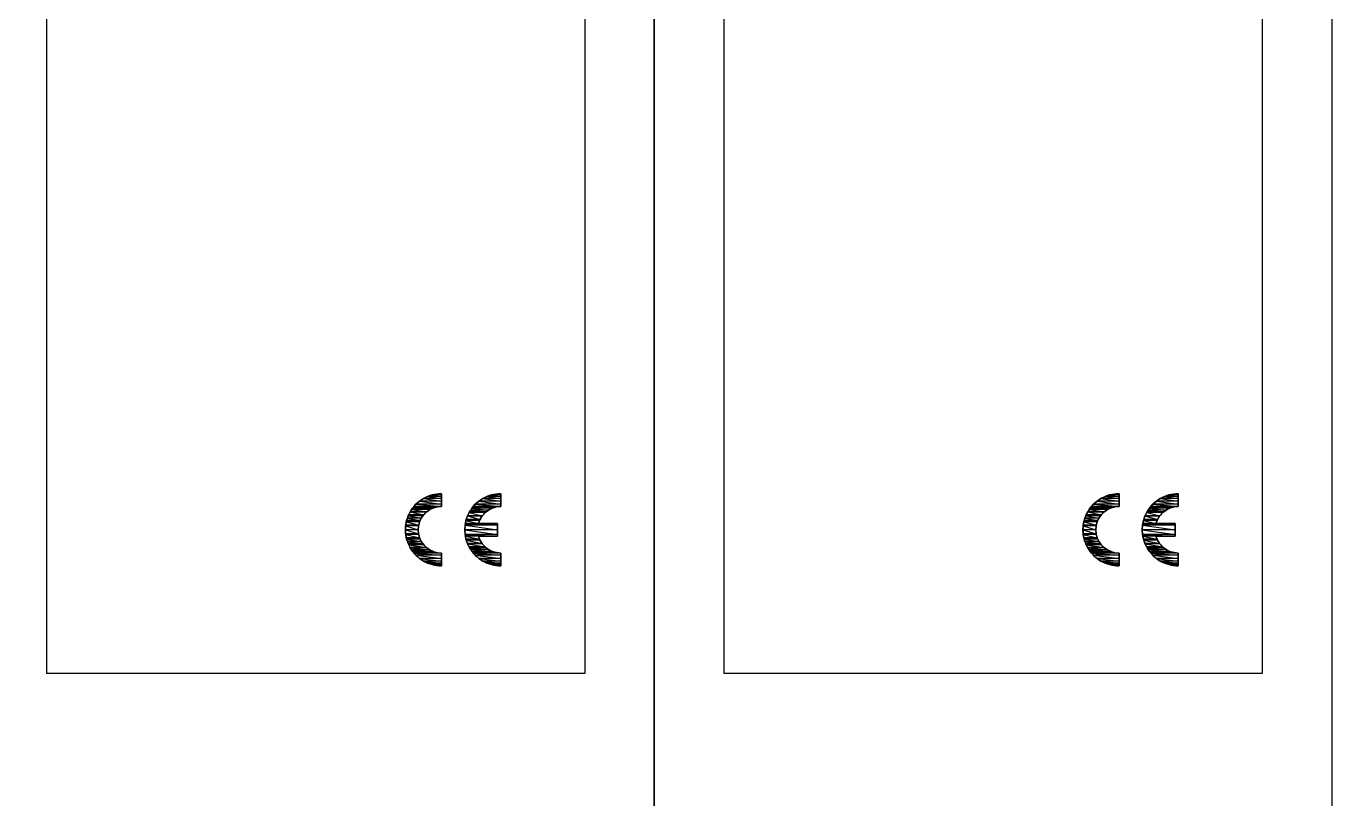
# Model space of a CAD drawing. Header units: inches. Extents: x 21 to 136330, y 8 to 58290.
# Drawn here: x 15494.94 to 15529.57, y 27321.11 to 27341.6 of the extents above; entities that cross this region are included whole.
import ezdxf

# ---------------------------------------------------------------- set-up
doc = ezdxf.new("R2010")
doc.units = ezdxf.units.IN
doc.header["$MEASUREMENT"] = 0
doc.styles.add('hwBorder', font='Cambria.ttf')

# ---------------------------------------------------------------- blocks, each defined once
blk = doc.blocks.new('*U35')
for points in [[(358.123, 40.711), (358.123, 120.193), (376.095, 120.193), (376.095, 40.711), (358.123, 40.711)], [(376.095, 40.711), (376.095, 120.193), (394.067, 120.193), (394.067, 40.711), (376.095, 40.711)], [(359.971, 92.551), (359.971, 61.164)], [(374.248, 92.551), (374.248, 61.164)], [(377.943, 92.551), (377.943, 61.164)], [(392.22, 92.551), (392.22, 61.164)], [(370.449, 65.928), (370.449, 65.928), (370.385, 65.926), (370.322, 65.919), (370.26, 65.909), (370.199, 65.895), (370.139, 65.876), (370.081, 65.854), (370.025, 65.829), (369.97, 65.799), (369.918, 65.767), (369.867, 65.731), (369.819, 65.692), (369.774, 65.649), (369.731, 65.603), (369.691, 65.555), (369.654, 65.504), (369.62, 65.449), (369.62, 65.449), (369.59, 65.393), (369.564, 65.335), (369.542, 65.277), (369.524, 65.217), (369.51, 65.156), (369.5, 65.095), (369.494, 65.033), (369.492, 64.971), (369.494, 64.909), (369.5, 64.847), (369.51, 64.786), (369.524, 64.725), (369.542, 64.665), (369.564, 64.606), (369.59, 64.549), (369.62, 64.492), (369.62, 64.492), (369.654, 64.438), (369.691, 64.387), (369.731, 64.338), (369.774, 64.293), (369.819, 64.25), (369.867, 64.211), (369.918, 64.175), (369.97, 64.142), (370.025, 64.113), (370.081, 64.087), (370.139, 64.065), (370.199, 64.047), (370.26, 64.033), (370.322, 64.022), (370.385, 64.016), (370.449, 64.014)], [(372.022, 65.928), (372.022, 65.928), (371.958, 65.926), (371.895, 65.919), (371.833, 65.909), (371.773, 65.895), (371.713, 65.876), (371.655, 65.854), (371.598, 65.829), (371.544, 65.799), (371.491, 65.767), (371.441, 65.731), (371.393, 65.692), (371.347, 65.649), (371.304, 65.603), (371.264, 65.555), (371.227, 65.504), (371.194, 65.449), (371.194, 65.449), (371.163, 65.393), (371.137, 65.335), (371.115, 65.277), (371.097, 65.217), (371.083, 65.156), (371.073, 65.095), (371.067, 65.033), (371.065, 64.971), (371.067, 64.909), (371.073, 64.847), (371.083, 64.786), (371.097, 64.725), (371.115, 64.665), (371.137, 64.606), (371.163, 64.549), (371.194, 64.492), (371.194, 64.492), (371.227, 64.438), (371.264, 64.387), (371.304, 64.338), (371.347, 64.293), (371.393, 64.25), (371.441, 64.211), (371.491, 64.175), (371.544, 64.142), (371.598, 64.113), (371.655, 64.087), (371.713, 64.065), (371.773, 64.047), (371.833, 64.033), (371.895, 64.022), (371.958, 64.016), (372.022, 64.014)], [(388.421, 65.928), (388.421, 65.928), (388.357, 65.926), (388.294, 65.919), (388.232, 65.909), (388.171, 65.895), (388.111, 65.876), (388.053, 65.854), (387.997, 65.829), (387.942, 65.799), (387.89, 65.767), (387.839, 65.731), (387.791, 65.692), (387.746, 65.649), (387.703, 65.603), (387.663, 65.555), (387.626, 65.504), (387.592, 65.449), (387.592, 65.449), (387.562, 65.393), (387.536, 65.335), (387.514, 65.277), (387.496, 65.217), (387.482, 65.156), (387.472, 65.095), (387.466, 65.033), (387.464, 64.971), (387.466, 64.909), (387.472, 64.847), (387.482, 64.786), (387.496, 64.725), (387.514, 64.665), (387.536, 64.606), (387.562, 64.549), (387.592, 64.492), (387.592, 64.492), (387.626, 64.438), (387.663, 64.387), (387.703, 64.338), (387.746, 64.293), (387.791, 64.25), (387.839, 64.211), (387.89, 64.175), (387.942, 64.142), (387.997, 64.113), (388.053, 64.087), (388.111, 64.065), (388.171, 64.047), (388.232, 64.033), (388.294, 64.022), (388.357, 64.016), (388.421, 64.014)], [(389.994, 65.928), (389.994, 65.928), (389.93, 65.926), (389.867, 65.919), (389.805, 65.909), (389.745, 65.895), (389.685, 65.876), (389.627, 65.854), (389.57, 65.829), (389.516, 65.799), (389.463, 65.767), (389.413, 65.731), (389.365, 65.692), (389.319, 65.649), (389.276, 65.603), (389.236, 65.555), (389.199, 65.504), (389.166, 65.449), (389.166, 65.449), (389.135, 65.393), (389.109, 65.335), (389.087, 65.277), (389.069, 65.217), (389.055, 65.156), (389.045, 65.095), (389.039, 65.033), (389.037, 64.971), (389.039, 64.909), (389.045, 64.847), (389.055, 64.786), (389.069, 64.725), (389.087, 64.665), (389.109, 64.606), (389.135, 64.549), (389.166, 64.492), (389.166, 64.492), (389.199, 64.438), (389.236, 64.387), (389.276, 64.338), (389.319, 64.293), (389.365, 64.25), (389.413, 64.211), (389.463, 64.175), (389.516, 64.142), (389.57, 64.113), (389.627, 64.087), (389.685, 64.065), (389.745, 64.047), (389.805, 64.033), (389.867, 64.022), (389.93, 64.016), (389.994, 64.014)], [(370.449, 65.587), (370.449, 65.587), (370.408, 65.586), (370.367, 65.582), (370.327, 65.575), (370.288, 65.566), (370.249, 65.554), (370.212, 65.54), (370.176, 65.524), (370.141, 65.505), (370.107, 65.484), (370.074, 65.461), (370.043, 65.435), (370.014, 65.408), (369.986, 65.379), (369.96, 65.347), (369.936, 65.314), (369.915, 65.279), (369.915, 65.279), (369.895, 65.243), (369.879, 65.206), (369.864, 65.168), (369.853, 65.129), (369.844, 65.09), (369.837, 65.051), (369.833, 65.011), (369.832, 64.971), (369.833, 64.931), (369.837, 64.891), (369.844, 64.852), (369.853, 64.813), (369.864, 64.774), (369.879, 64.736), (369.895, 64.699), (369.915, 64.663), (369.915, 64.663), (369.936, 64.628), (369.96, 64.595), (369.986, 64.563), (370.014, 64.534), (370.043, 64.507), (370.074, 64.481), (370.107, 64.458), (370.141, 64.437), (370.176, 64.418), (370.212, 64.402), (370.249, 64.387), (370.288, 64.376), (370.327, 64.366), (370.367, 64.36), (370.408, 64.356), (370.449, 64.354)], [(372.022, 65.587), (372.022, 65.587), (371.971, 65.585), (371.921, 65.579), (371.872, 65.569), (371.824, 65.555), (371.778, 65.537), (371.734, 65.516), (371.691, 65.491), (371.651, 65.463), (371.613, 65.432), (371.578, 65.399), (371.545, 65.362), (371.515, 65.322), (371.489, 65.28), (371.465, 65.236), (371.446, 65.19), (371.43, 65.141)], [(388.421, 65.587), (388.421, 65.587), (388.38, 65.586), (388.339, 65.582), (388.299, 65.575), (388.26, 65.566), (388.221, 65.554), (388.184, 65.54), (388.148, 65.524), (388.113, 65.505), (388.079, 65.484), (388.046, 65.461), (388.015, 65.435), (387.986, 65.408), (387.958, 65.379), (387.932, 65.347), (387.908, 65.314), (387.887, 65.279), (387.887, 65.279), (387.867, 65.243), (387.851, 65.206), (387.836, 65.168), (387.825, 65.129), (387.816, 65.09), (387.809, 65.051), (387.805, 65.011), (387.804, 64.971), (387.805, 64.931), (387.809, 64.891), (387.816, 64.852), (387.825, 64.813), (387.836, 64.774), (387.851, 64.736), (387.867, 64.699), (387.887, 64.663), (387.887, 64.663), (387.908, 64.628), (387.932, 64.595), (387.958, 64.563), (387.986, 64.534), (388.015, 64.507), (388.046, 64.481), (388.079, 64.458), (388.113, 64.437), (388.148, 64.418), (388.184, 64.402), (388.221, 64.387), (388.26, 64.376), (388.299, 64.366), (388.339, 64.36), (388.38, 64.356), (388.421, 64.354)], [(389.994, 65.587), (389.994, 65.587), (389.943, 65.585), (389.893, 65.579), (389.844, 65.569), (389.796, 65.555), (389.75, 65.537), (389.706, 65.516), (389.663, 65.491), (389.623, 65.463), (389.585, 65.432), (389.55, 65.399), (389.517, 65.362), (389.487, 65.322), (389.461, 65.28), (389.437, 65.236), (389.418, 65.19), (389.402, 65.141)], [(371.43, 65.141), (371.937, 65.141)], [(371.937, 65.141), (371.937, 64.801)], [(389.402, 65.141), (389.909, 65.141)], [(389.909, 65.141), (389.909, 64.801)], [(371.43, 64.801), (371.43, 64.801), (371.446, 64.752), (371.465, 64.706), (371.489, 64.662), (371.515, 64.62), (371.545, 64.58), (371.578, 64.543), (371.613, 64.509), (371.651, 64.478), (371.691, 64.451), (371.734, 64.426), (371.778, 64.405), (371.824, 64.387), (371.872, 64.373), (371.921, 64.363), (371.971, 64.356), (372.022, 64.354)], [(371.43, 64.801), (371.937, 64.801)], [(389.402, 64.801), (389.402, 64.801), (389.418, 64.752), (389.437, 64.706), (389.461, 64.662), (389.487, 64.62), (389.517, 64.58), (389.55, 64.543), (389.585, 64.509), (389.623, 64.478), (389.663, 64.451), (389.706, 64.426), (389.75, 64.405), (389.796, 64.387), (389.844, 64.373), (389.893, 64.363), (389.943, 64.356), (389.994, 64.354)], [(389.402, 64.801), (389.909, 64.801)], [(374.248, 61.164), (359.971, 61.164)], [(392.22, 61.164), (377.943, 61.164)]]:
    blk.add_lwpolyline(points)
at = {"color": 251}
for points in [[(370.083, 65.855), (369.97, 65.799)], [(370.449, 65.799), (369.97, 65.799), (370.083, 65.855)], [(370.201, 65.895), (370.083, 65.855)], [(370.449, 65.855), (370.083, 65.855), (370.201, 65.895)], [(370.449, 65.799), (370.449, 65.855), (370.083, 65.855)], [(370.083, 65.855), (370.449, 65.799)], [(370.083, 65.855), (370.449, 65.799)], [(370.324, 65.919), (370.201, 65.895)], [(370.449, 65.895), (370.201, 65.895), (370.324, 65.919)], [(370.449, 65.855), (370.449, 65.895), (370.201, 65.895)], [(370.201, 65.895), (370.449, 65.855)], [(370.201, 65.895), (370.449, 65.855)], [(370.449, 65.928), (370.324, 65.919)], [(370.449, 65.919), (370.324, 65.919), (370.449, 65.928)], [(370.449, 65.895), (370.449, 65.919), (370.324, 65.919)], [(370.324, 65.919), (370.449, 65.895)], [(370.324, 65.919), (370.449, 65.895)], [(370.449, 65.919), (370.449, 65.928)], [(370.449, 65.928), (370.449, 65.919)], [(370.449, 65.919), (370.449, 65.895)], [(370.449, 65.895), (370.449, 65.855)], [(370.449, 65.855), (370.449, 65.799)], [(371.656, 65.855), (371.544, 65.799)], [(372.022, 65.799), (371.544, 65.799), (371.656, 65.855)], [(371.775, 65.895), (371.656, 65.855)], [(372.022, 65.855), (371.656, 65.855), (371.775, 65.895)], [(372.022, 65.799), (372.022, 65.855), (371.656, 65.855)], [(371.656, 65.855), (372.022, 65.799)], [(371.656, 65.855), (372.022, 65.799)], [(371.897, 65.919), (371.775, 65.895)], [(372.022, 65.895), (371.775, 65.895), (371.897, 65.919)], [(372.022, 65.855), (372.022, 65.895), (371.775, 65.895)], [(371.775, 65.895), (372.022, 65.855)], [(371.775, 65.895), (372.022, 65.855)], [(372.022, 65.928), (371.897, 65.919)], [(372.022, 65.919), (371.897, 65.919), (372.022, 65.928)], [(372.022, 65.895), (372.022, 65.919), (371.897, 65.919)], [(371.897, 65.919), (372.022, 65.895)], [(371.897, 65.919), (372.022, 65.895)], [(372.022, 65.919), (372.022, 65.928)], [(372.022, 65.928), (372.022, 65.919)], [(372.022, 65.919), (372.022, 65.895)], [(372.022, 65.895), (372.022, 65.855)], [(372.022, 65.855), (372.022, 65.799)], [(388.055, 65.855), (387.942, 65.799)], [(388.421, 65.799), (387.942, 65.799), (388.055, 65.855)], [(388.173, 65.895), (388.055, 65.855)], [(388.421, 65.855), (388.055, 65.855), (388.173, 65.895)], [(388.421, 65.799), (388.421, 65.855), (388.055, 65.855)], [(388.055, 65.855), (388.421, 65.799)], [(388.055, 65.855), (388.421, 65.799)], [(388.296, 65.919), (388.173, 65.895)], [(388.421, 65.895), (388.173, 65.895), (388.296, 65.919)], [(388.421, 65.855), (388.421, 65.895), (388.173, 65.895)], [(388.173, 65.895), (388.421, 65.855)], [(388.173, 65.895), (388.421, 65.855)], [(388.421, 65.928), (388.296, 65.919)], [(388.421, 65.919), (388.296, 65.919), (388.421, 65.928)], [(388.421, 65.895), (388.421, 65.919), (388.296, 65.919)], [(388.296, 65.919), (388.421, 65.895)], [(388.296, 65.919), (388.421, 65.895)], [(388.421, 65.919), (388.421, 65.928)], [(388.421, 65.928), (388.421, 65.919)], [(388.421, 65.919), (388.421, 65.895)], [(388.421, 65.895), (388.421, 65.855)], [(388.421, 65.855), (388.421, 65.799)], [(389.628, 65.855), (389.516, 65.799)], [(389.994, 65.799), (389.516, 65.799), (389.628, 65.855)], [(389.747, 65.895), (389.628, 65.855)], [(389.994, 65.855), (389.628, 65.855), (389.747, 65.895)], [(389.994, 65.799), (389.994, 65.855), (389.628, 65.855)], [(389.628, 65.855), (389.994, 65.799)], [(389.628, 65.855), (389.994, 65.799)], [(389.869, 65.919), (389.747, 65.895)], [(389.994, 65.895), (389.747, 65.895), (389.869, 65.919)], [(389.994, 65.855), (389.994, 65.895), (389.747, 65.895)], [(389.747, 65.895), (389.994, 65.855)], [(389.747, 65.895), (389.994, 65.855)], [(389.994, 65.928), (389.869, 65.919)], [(389.994, 65.919), (389.869, 65.919), (389.994, 65.928)], [(389.994, 65.895), (389.994, 65.919), (389.869, 65.919)], [(389.869, 65.919), (389.994, 65.895)], [(389.869, 65.919), (389.994, 65.895)], [(389.994, 65.919), (389.994, 65.928)], [(389.994, 65.928), (389.994, 65.919)], [(389.994, 65.919), (389.994, 65.895)], [(389.994, 65.895), (389.994, 65.855)], [(389.994, 65.855), (389.994, 65.799)], [(369.657, 65.505), (369.62, 65.449)], [(370.061, 65.449), (369.62, 65.449), (369.657, 65.505)], [(369.688, 65.55), (369.657, 65.505)], [(370.141, 65.505), (369.657, 65.505), (369.688, 65.55)], [(370.061, 65.449), (370.141, 65.505), (369.657, 65.505)], [(369.657, 65.505), (370.061, 65.449)], [(369.657, 65.505), (370.061, 65.449)], [(369.69, 65.553), (369.688, 65.55)], [(370.238, 65.55), (369.688, 65.55), (369.69, 65.553)], [(370.141, 65.505), (370.238, 65.55), (369.688, 65.55)], [(369.688, 65.55), (370.141, 65.505)], [(369.688, 65.55), (370.141, 65.505)], [(369.712, 65.578), (369.69, 65.553)], [(370.249, 65.553), (369.69, 65.553), (369.712, 65.578)], [(370.238, 65.55), (370.249, 65.553), (369.69, 65.553)], [(369.69, 65.553), (370.238, 65.55)], [(369.69, 65.553), (370.238, 65.55)], [(369.72, 65.587), (369.712, 65.578)], [(370.342, 65.578), (369.712, 65.578), (369.72, 65.587)], [(370.249, 65.553), (370.342, 65.578), (369.712, 65.578)], [(369.712, 65.578), (370.249, 65.553)], [(369.712, 65.578), (370.249, 65.553)], [(369.772, 65.647), (369.72, 65.587)], [(370.449, 65.587), (369.72, 65.587), (369.772, 65.647)], [(370.342, 65.578), (370.449, 65.587), (369.72, 65.587)], [(369.72, 65.587), (370.342, 65.578)], [(369.72, 65.587), (370.342, 65.578)], [(369.866, 65.73), (369.772, 65.647)], [(370.449, 65.647), (369.772, 65.647), (369.866, 65.73)], [(370.449, 65.587), (370.449, 65.647), (369.772, 65.647)], [(369.772, 65.647), (370.449, 65.587)], [(369.772, 65.647), (370.449, 65.587)], [(369.97, 65.799), (369.866, 65.73)], [(370.449, 65.73), (369.866, 65.73), (369.97, 65.799)], [(370.449, 65.647), (370.449, 65.73), (369.866, 65.73)], [(369.866, 65.73), (370.449, 65.647)], [(369.866, 65.73), (370.449, 65.647)], [(370.449, 65.73), (370.449, 65.799), (369.97, 65.799)], [(369.97, 65.799), (370.449, 65.73)], [(369.97, 65.799), (370.449, 65.73)], [(370.141, 65.505), (370.061, 65.449)], [(370.238, 65.55), (370.141, 65.505)], [(370.249, 65.553), (370.238, 65.55)], [(370.342, 65.578), (370.249, 65.553)], [(370.449, 65.587), (370.342, 65.578)], [(370.449, 65.799), (370.449, 65.73)], [(370.449, 65.73), (370.449, 65.647)], [(370.449, 65.647), (370.449, 65.587)], [(371.225, 65.495), (371.194, 65.449)], [(371.637, 65.449), (371.194, 65.449), (371.225, 65.495)], [(371.258, 65.546), (371.225, 65.495)], [(371.698, 65.495), (371.225, 65.495), (371.258, 65.546)], [(371.637, 65.449), (371.698, 65.495), (371.225, 65.495)], [(371.225, 65.495), (371.637, 65.449)], [(371.225, 65.495), (371.637, 65.449)], [(371.263, 65.553), (371.258, 65.546)], [(371.8, 65.546), (371.258, 65.546), (371.263, 65.553)], [(371.698, 65.495), (371.8, 65.546), (371.258, 65.546)], [(371.258, 65.546), (371.698, 65.495)], [(371.258, 65.546), (371.698, 65.495)], [(371.284, 65.577), (371.263, 65.553)], [(371.826, 65.553), (371.263, 65.553), (371.284, 65.577)], [(371.8, 65.546), (371.826, 65.553), (371.263, 65.553)], [(371.263, 65.553), (371.8, 65.546)], [(371.263, 65.553), (371.8, 65.546)], [(371.293, 65.587), (371.284, 65.577)], [(371.909, 65.577), (371.284, 65.577), (371.293, 65.587)], [(371.826, 65.553), (371.909, 65.577), (371.284, 65.577)], [(371.284, 65.577), (371.826, 65.553)], [(371.284, 65.577), (371.826, 65.553)], [(371.346, 65.647), (371.293, 65.587)], [(372.022, 65.587), (371.293, 65.587), (371.346, 65.647)], [(371.909, 65.577), (372.022, 65.587), (371.293, 65.587)], [(371.293, 65.587), (371.909, 65.577)], [(371.293, 65.587), (371.909, 65.577)], [(371.44, 65.73), (371.346, 65.647)], [(372.022, 65.647), (371.346, 65.647), (371.44, 65.73)], [(372.022, 65.587), (372.022, 65.647), (371.346, 65.647)], [(371.346, 65.647), (372.022, 65.587)], [(371.346, 65.647), (372.022, 65.587)], [(371.544, 65.799), (371.44, 65.73)], [(372.022, 65.73), (371.44, 65.73), (371.544, 65.799)], [(372.022, 65.647), (372.022, 65.73), (371.44, 65.73)], [(371.44, 65.73), (372.022, 65.647)], [(371.44, 65.73), (372.022, 65.647)], [(372.022, 65.73), (372.022, 65.799), (371.544, 65.799)], [(371.544, 65.799), (372.022, 65.73)], [(371.544, 65.799), (372.022, 65.73)], [(371.698, 65.495), (371.637, 65.449)], [(371.8, 65.546), (371.698, 65.495)], [(371.826, 65.553), (371.8, 65.546)], [(371.909, 65.577), (371.826, 65.553)], [(372.022, 65.587), (371.909, 65.577)], [(372.022, 65.799), (372.022, 65.73)], [(372.022, 65.73), (372.022, 65.647)], [(372.022, 65.647), (372.022, 65.587)], [(387.629, 65.505), (387.592, 65.449)], [(388.033, 65.449), (387.592, 65.449), (387.629, 65.505)], [(387.66, 65.55), (387.629, 65.505)], [(388.113, 65.505), (387.629, 65.505), (387.66, 65.55)], [(388.033, 65.449), (388.113, 65.505), (387.629, 65.505)], [(387.629, 65.505), (388.033, 65.449)], [(387.629, 65.505), (388.033, 65.449)], [(387.662, 65.553), (387.66, 65.55)], [(388.21, 65.55), (387.66, 65.55), (387.662, 65.553)], [(388.113, 65.505), (388.21, 65.55), (387.66, 65.55)], [(387.66, 65.55), (388.113, 65.505)], [(387.66, 65.55), (388.113, 65.505)], [(387.684, 65.578), (387.662, 65.553)], [(388.221, 65.553), (387.662, 65.553), (387.684, 65.578)], [(388.21, 65.55), (388.221, 65.553), (387.662, 65.553)], [(387.662, 65.553), (388.21, 65.55)], [(387.662, 65.553), (388.21, 65.55)], [(387.692, 65.587), (387.684, 65.578)], [(388.314, 65.578), (387.684, 65.578), (387.692, 65.587)], [(388.221, 65.553), (388.314, 65.578), (387.684, 65.578)], [(387.684, 65.578), (388.221, 65.553)], [(387.684, 65.578), (388.221, 65.553)], [(387.744, 65.647), (387.692, 65.587)], [(388.421, 65.587), (387.692, 65.587), (387.744, 65.647)], [(388.314, 65.578), (388.421, 65.587), (387.692, 65.587)], [(387.692, 65.587), (388.314, 65.578)], [(387.692, 65.587), (388.314, 65.578)], [(387.838, 65.73), (387.744, 65.647)], [(388.421, 65.647), (387.744, 65.647), (387.838, 65.73)], [(388.421, 65.587), (388.421, 65.647), (387.744, 65.647)], [(387.744, 65.647), (388.421, 65.587)], [(387.744, 65.647), (388.421, 65.587)], [(387.942, 65.799), (387.838, 65.73)], [(388.421, 65.73), (387.838, 65.73), (387.942, 65.799)], [(388.421, 65.647), (388.421, 65.73), (387.838, 65.73)], [(387.838, 65.73), (388.421, 65.647)], [(387.838, 65.73), (388.421, 65.647)], [(388.421, 65.73), (388.421, 65.799), (387.942, 65.799)], [(387.942, 65.799), (388.421, 65.73)], [(387.942, 65.799), (388.421, 65.73)], [(388.113, 65.505), (388.033, 65.449)], [(388.21, 65.55), (388.113, 65.505)], [(388.221, 65.553), (388.21, 65.55)], [(388.314, 65.578), (388.221, 65.553)], [(388.421, 65.587), (388.314, 65.578)], [(388.421, 65.799), (388.421, 65.73)], [(388.421, 65.73), (388.421, 65.647)], [(388.421, 65.647), (388.421, 65.587)], [(389.197, 65.495), (389.166, 65.449)], [(389.609, 65.449), (389.166, 65.449), (389.197, 65.495)], [(389.23, 65.546), (389.197, 65.495)], [(389.67, 65.495), (389.197, 65.495), (389.23, 65.546)], [(389.609, 65.449), (389.67, 65.495), (389.197, 65.495)], [(389.197, 65.495), (389.609, 65.449)], [(389.197, 65.495), (389.609, 65.449)], [(389.235, 65.553), (389.23, 65.546)], [(389.772, 65.546), (389.23, 65.546), (389.235, 65.553)], [(389.67, 65.495), (389.772, 65.546), (389.23, 65.546)], [(389.23, 65.546), (389.67, 65.495)], [(389.23, 65.546), (389.67, 65.495)], [(389.256, 65.577), (389.235, 65.553)], [(389.798, 65.553), (389.235, 65.553), (389.256, 65.577)], [(389.772, 65.546), (389.798, 65.553), (389.235, 65.553)], [(389.235, 65.553), (389.772, 65.546)], [(389.235, 65.553), (389.772, 65.546)], [(389.265, 65.587), (389.256, 65.577)], [(389.881, 65.577), (389.256, 65.577), (389.265, 65.587)], [(389.798, 65.553), (389.881, 65.577), (389.256, 65.577)], [(389.256, 65.577), (389.798, 65.553)], [(389.256, 65.577), (389.798, 65.553)], [(389.318, 65.647), (389.265, 65.587)], [(389.994, 65.587), (389.265, 65.587), (389.318, 65.647)], [(389.881, 65.577), (389.994, 65.587), (389.265, 65.587)], [(389.265, 65.587), (389.881, 65.577)], [(389.265, 65.587), (389.881, 65.577)], [(389.412, 65.73), (389.318, 65.647)], [(389.994, 65.647), (389.318, 65.647), (389.412, 65.73)], [(389.994, 65.587), (389.994, 65.647), (389.318, 65.647)], [(389.318, 65.647), (389.994, 65.587)], [(389.318, 65.647), (389.994, 65.587)], [(389.516, 65.799), (389.412, 65.73)], [(389.994, 65.73), (389.412, 65.73), (389.516, 65.799)], [(389.994, 65.647), (389.994, 65.73), (389.412, 65.73)], [(389.412, 65.73), (389.994, 65.647)], [(389.412, 65.73), (389.994, 65.647)], [(389.994, 65.73), (389.994, 65.799), (389.516, 65.799)], [(389.516, 65.799), (389.994, 65.73)], [(389.516, 65.799), (389.994, 65.73)], [(389.67, 65.495), (389.609, 65.449)], [(389.772, 65.546), (389.67, 65.495)], [(389.798, 65.553), (389.772, 65.546)], [(389.881, 65.577), (389.798, 65.553)], [(389.994, 65.587), (389.881, 65.577)], [(389.994, 65.799), (389.994, 65.73)], [(389.994, 65.73), (389.994, 65.647)], [(389.994, 65.647), (389.994, 65.587)], [(369.517, 65.182), (369.5, 65.096)], [(369.846, 65.096), (369.5, 65.096), (369.517, 65.182)], [(369.525, 65.218), (369.517, 65.182)], [(369.869, 65.182), (369.517, 65.182), (369.525, 65.218)], [(369.846, 65.096), (369.869, 65.182), (369.517, 65.182)], [(369.517, 65.182), (369.846, 65.096)], [(369.517, 65.182), (369.846, 65.096)], [(369.545, 65.279), (369.525, 65.218)], [(369.887, 65.218), (369.525, 65.218), (369.545, 65.279)], [(369.869, 65.182), (369.887, 65.218), (369.525, 65.218)], [(369.525, 65.218), (369.869, 65.182)], [(369.525, 65.218), (369.869, 65.182)], [(369.565, 65.337), (369.545, 65.279)], [(369.915, 65.279), (369.545, 65.279), (369.565, 65.337)], [(369.887, 65.218), (369.915, 65.279), (369.545, 65.279)], [(369.545, 65.279), (369.887, 65.218)], [(369.545, 65.279), (369.887, 65.218)], [(369.58, 65.367), (369.565, 65.337)], [(369.955, 65.337), (369.565, 65.337), (369.58, 65.367)], [(369.915, 65.279), (369.955, 65.337), (369.565, 65.337)], [(369.565, 65.337), (369.915, 65.279)], [(369.565, 65.337), (369.915, 65.279)], [(369.617, 65.443), (369.58, 65.367)], [(369.977, 65.367), (369.58, 65.367), (369.617, 65.443)], [(369.955, 65.337), (369.977, 65.367), (369.58, 65.367)], [(369.58, 65.367), (369.955, 65.337)], [(369.58, 65.367), (369.955, 65.337)], [(369.62, 65.449), (369.617, 65.443)], [(370.053, 65.443), (369.617, 65.443), (369.62, 65.449)], [(369.977, 65.367), (370.053, 65.443), (369.617, 65.443)], [(369.617, 65.443), (369.977, 65.367)], [(369.617, 65.443), (369.977, 65.367)], [(370.053, 65.443), (370.061, 65.449), (369.62, 65.449)], [(369.62, 65.449), (370.053, 65.443)], [(369.62, 65.449), (370.053, 65.443)], [(369.869, 65.182), (369.846, 65.096)], [(369.887, 65.218), (369.869, 65.182)], [(369.915, 65.279), (369.887, 65.218)], [(369.955, 65.337), (369.915, 65.279)], [(369.977, 65.367), (369.955, 65.337)], [(370.053, 65.443), (369.977, 65.367)], [(370.061, 65.449), (370.053, 65.443)], [(371.083, 65.141), (371.074, 65.096)], [(371.937, 65.096), (371.074, 65.096), (371.083, 65.141)], [(371.098, 65.218), (371.083, 65.141)], [(371.43, 65.141), (371.083, 65.141), (371.098, 65.218)], [(371.937, 65.096), (371.937, 65.141), (371.083, 65.141)], [(371.083, 65.141), (371.937, 65.096)], [(371.083, 65.141), (371.937, 65.096)], [(371.108, 65.247), (371.098, 65.218)], [(371.46, 65.218), (371.098, 65.218), (371.108, 65.247)], [(371.43, 65.141), (371.46, 65.218), (371.098, 65.218)], [(371.098, 65.218), (371.43, 65.141)], [(371.098, 65.218), (371.43, 65.141)], [(371.138, 65.337), (371.108, 65.247)], [(371.471, 65.247), (371.108, 65.247), (371.138, 65.337)], [(371.46, 65.218), (371.471, 65.247), (371.108, 65.247)], [(371.108, 65.247), (371.46, 65.218)], [(371.108, 65.247), (371.46, 65.218)], [(371.141, 65.343), (371.138, 65.337)], [(371.527, 65.337), (371.138, 65.337), (371.141, 65.343)], [(371.471, 65.247), (371.527, 65.337), (371.138, 65.337)], [(371.138, 65.337), (371.471, 65.247)], [(371.138, 65.337), (371.471, 65.247)], [(371.183, 65.427), (371.141, 65.343)], [(371.531, 65.343), (371.141, 65.343), (371.183, 65.427)], [(371.527, 65.337), (371.531, 65.343), (371.141, 65.343)], [(371.141, 65.343), (371.527, 65.337)], [(371.141, 65.343), (371.527, 65.337)], [(371.194, 65.449), (371.183, 65.427)], [(371.608, 65.427), (371.183, 65.427), (371.194, 65.449)], [(371.531, 65.343), (371.608, 65.427), (371.183, 65.427)], [(371.183, 65.427), (371.531, 65.343)], [(371.183, 65.427), (371.531, 65.343)], [(371.608, 65.427), (371.637, 65.449), (371.194, 65.449)], [(371.194, 65.449), (371.608, 65.427)], [(371.194, 65.449), (371.608, 65.427)], [(371.46, 65.218), (371.43, 65.141)], [(371.43, 65.141), (371.937, 65.141)], [(371.43, 65.141), (371.43, 65.141)], [(371.43, 65.141), (371.937, 65.141)], [(371.471, 65.247), (371.46, 65.218)], [(371.527, 65.337), (371.471, 65.247)], [(371.531, 65.343), (371.527, 65.337)], [(371.608, 65.427), (371.531, 65.343)], [(371.637, 65.449), (371.608, 65.427)], [(371.937, 65.141), (371.937, 65.096)], [(387.489, 65.182), (387.472, 65.096)], [(387.818, 65.096), (387.472, 65.096), (387.489, 65.182)], [(387.497, 65.218), (387.489, 65.182)], [(387.841, 65.182), (387.489, 65.182), (387.497, 65.218)], [(387.818, 65.096), (387.841, 65.182), (387.489, 65.182)], [(387.489, 65.182), (387.818, 65.096)], [(387.489, 65.182), (387.818, 65.096)], [(387.517, 65.279), (387.497, 65.218)], [(387.859, 65.218), (387.497, 65.218), (387.517, 65.279)], [(387.841, 65.182), (387.859, 65.218), (387.497, 65.218)], [(387.497, 65.218), (387.841, 65.182)], [(387.497, 65.218), (387.841, 65.182)], [(387.537, 65.337), (387.517, 65.279)], [(387.887, 65.279), (387.517, 65.279), (387.537, 65.337)], [(387.859, 65.218), (387.887, 65.279), (387.517, 65.279)], [(387.517, 65.279), (387.859, 65.218)], [(387.517, 65.279), (387.859, 65.218)], [(387.552, 65.367), (387.537, 65.337)], [(387.927, 65.337), (387.537, 65.337), (387.552, 65.367)], [(387.887, 65.279), (387.927, 65.337), (387.537, 65.337)], [(387.537, 65.337), (387.887, 65.279)], [(387.537, 65.337), (387.887, 65.279)], [(387.589, 65.443), (387.552, 65.367)], [(387.949, 65.367), (387.552, 65.367), (387.589, 65.443)], [(387.927, 65.337), (387.949, 65.367), (387.552, 65.367)], [(387.552, 65.367), (387.927, 65.337)], [(387.552, 65.367), (387.927, 65.337)], [(387.592, 65.449), (387.589, 65.443)], [(388.025, 65.443), (387.589, 65.443), (387.592, 65.449)], [(387.949, 65.367), (388.025, 65.443), (387.589, 65.443)], [(387.589, 65.443), (387.949, 65.367)], [(387.589, 65.443), (387.949, 65.367)], [(388.025, 65.443), (388.033, 65.449), (387.592, 65.449)], [(387.592, 65.449), (388.025, 65.443)], [(387.592, 65.449), (388.025, 65.443)], [(387.841, 65.182), (387.818, 65.096)], [(387.859, 65.218), (387.841, 65.182)], [(387.887, 65.279), (387.859, 65.218)], [(387.927, 65.337), (387.887, 65.279)], [(387.949, 65.367), (387.927, 65.337)], [(388.025, 65.443), (387.949, 65.367)], [(388.033, 65.449), (388.025, 65.443)], [(389.055, 65.141), (389.046, 65.096)], [(389.909, 65.096), (389.046, 65.096), (389.055, 65.141)], [(389.07, 65.218), (389.055, 65.141)], [(389.402, 65.141), (389.055, 65.141), (389.07, 65.218)], [(389.909, 65.096), (389.909, 65.141), (389.055, 65.141)], [(389.055, 65.141), (389.909, 65.096)], [(389.055, 65.141), (389.909, 65.096)], [(389.08, 65.247), (389.07, 65.218)], [(389.432, 65.218), (389.07, 65.218), (389.08, 65.247)], [(389.402, 65.141), (389.432, 65.218), (389.07, 65.218)], [(389.07, 65.218), (389.402, 65.141)], [(389.07, 65.218), (389.402, 65.141)], [(389.11, 65.337), (389.08, 65.247)], [(389.443, 65.247), (389.08, 65.247), (389.11, 65.337)], [(389.432, 65.218), (389.443, 65.247), (389.08, 65.247)], [(389.08, 65.247), (389.432, 65.218)], [(389.08, 65.247), (389.432, 65.218)], [(389.113, 65.343), (389.11, 65.337)], [(389.499, 65.337), (389.11, 65.337), (389.113, 65.343)], [(389.443, 65.247), (389.499, 65.337), (389.11, 65.337)], [(389.11, 65.337), (389.443, 65.247)], [(389.11, 65.337), (389.443, 65.247)], [(389.155, 65.427), (389.113, 65.343)], [(389.503, 65.343), (389.113, 65.343), (389.155, 65.427)], [(389.499, 65.337), (389.503, 65.343), (389.113, 65.343)], [(389.113, 65.343), (389.499, 65.337)], [(389.113, 65.343), (389.499, 65.337)], [(389.166, 65.449), (389.155, 65.427)], [(389.58, 65.427), (389.155, 65.427), (389.166, 65.449)], [(389.503, 65.343), (389.58, 65.427), (389.155, 65.427)], [(389.155, 65.427), (389.503, 65.343)], [(389.155, 65.427), (389.503, 65.343)], [(389.58, 65.427), (389.609, 65.449), (389.166, 65.449)], [(389.166, 65.449), (389.58, 65.427)], [(389.166, 65.449), (389.58, 65.427)], [(389.432, 65.218), (389.402, 65.141)], [(389.402, 65.141), (389.909, 65.141)], [(389.402, 65.141), (389.402, 65.141)], [(389.402, 65.141), (389.909, 65.141)], [(389.443, 65.247), (389.432, 65.218)], [(389.499, 65.337), (389.443, 65.247)], [(389.503, 65.343), (389.499, 65.337)], [(389.58, 65.427), (389.503, 65.343)], [(389.609, 65.449), (389.58, 65.427)], [(389.909, 65.141), (389.909, 65.096)], [(369.499, 65.078), (369.492, 64.971)], [(369.832, 64.971), (369.492, 64.971), (369.499, 65.078)], [(369.492, 64.971), (369.499, 64.864)], [(369.842, 64.864), (369.832, 64.971), (369.492, 64.971)], [(369.492, 64.971), (369.842, 64.864)], [(369.842, 64.864), (369.499, 64.864), (369.492, 64.971)], [(369.492, 64.971), (369.842, 64.864)], [(369.5, 65.096), (369.499, 65.078)], [(369.842, 65.078), (369.499, 65.078), (369.5, 65.096)], [(369.832, 64.971), (369.842, 65.078), (369.499, 65.078)], [(369.499, 65.078), (369.832, 64.971)], [(369.499, 65.078), (369.832, 64.971)], [(369.499, 64.864), (369.5, 64.846)], [(369.846, 64.846), (369.842, 64.864), (369.499, 64.864)], [(369.499, 64.864), (369.846, 64.846)], [(369.846, 64.846), (369.5, 64.846), (369.499, 64.864)], [(369.499, 64.864), (369.846, 64.846)], [(369.842, 65.078), (369.846, 65.096), (369.5, 65.096)], [(369.5, 65.096), (369.842, 65.078)], [(369.5, 65.096), (369.842, 65.078)], [(369.5, 64.846), (369.517, 64.76)], [(369.869, 64.76), (369.846, 64.846), (369.5, 64.846)], [(369.5, 64.846), (369.869, 64.76)], [(369.869, 64.76), (369.517, 64.76), (369.5, 64.846)], [(369.5, 64.846), (369.869, 64.76)], [(369.842, 65.078), (369.832, 64.971)], [(369.832, 64.971), (369.842, 64.864)], [(369.846, 65.096), (369.842, 65.078)], [(369.842, 64.864), (369.846, 64.846)], [(369.846, 64.846), (369.869, 64.76)], [(371.074, 65.096), (371.066, 64.971)], [(371.937, 64.971), (371.066, 64.971), (371.074, 65.096)], [(371.066, 64.971), (371.074, 64.846)], [(371.937, 64.846), (371.937, 64.971), (371.066, 64.971)], [(371.066, 64.971), (371.937, 64.846)], [(371.937, 64.846), (371.074, 64.846), (371.066, 64.971)], [(371.066, 64.971), (371.937, 64.846)], [(371.937, 64.971), (371.937, 65.096), (371.074, 65.096)], [(371.074, 65.096), (371.937, 64.971)], [(371.074, 65.096), (371.937, 64.971)], [(371.074, 64.846), (371.083, 64.801)], [(371.937, 64.801), (371.937, 64.846), (371.074, 64.846)], [(371.074, 64.846), (371.937, 64.801)], [(371.937, 64.801), (371.083, 64.801), (371.074, 64.846)], [(371.074, 64.846), (371.937, 64.801)], [(371.083, 64.801), (371.098, 64.723)], [(371.46, 64.723), (371.43, 64.801), (371.083, 64.801)], [(371.083, 64.801), (371.46, 64.723)], [(371.46, 64.723), (371.098, 64.723), (371.083, 64.801)], [(371.083, 64.801), (371.46, 64.723)], [(371.43, 64.801), (371.46, 64.723)], [(371.43, 64.801), (371.937, 64.801)], [(371.43, 64.801), (371.43, 64.801)], [(371.43, 64.801), (371.937, 64.801)], [(371.937, 65.096), (371.937, 64.971)], [(371.937, 64.971), (371.937, 64.846)], [(371.937, 64.846), (371.937, 64.801)], [(387.471, 65.078), (387.464, 64.971)], [(387.804, 64.971), (387.464, 64.971), (387.471, 65.078)], [(387.464, 64.971), (387.471, 64.864)], [(387.814, 64.864), (387.804, 64.971), (387.464, 64.971)], [(387.464, 64.971), (387.814, 64.864)], [(387.814, 64.864), (387.471, 64.864), (387.464, 64.971)], [(387.464, 64.971), (387.814, 64.864)], [(387.472, 65.096), (387.471, 65.078)], [(387.814, 65.078), (387.471, 65.078), (387.472, 65.096)], [(387.804, 64.971), (387.814, 65.078), (387.471, 65.078)], [(387.471, 65.078), (387.804, 64.971)], [(387.471, 65.078), (387.804, 64.971)], [(387.471, 64.864), (387.472, 64.846)], [(387.818, 64.846), (387.814, 64.864), (387.471, 64.864)], [(387.471, 64.864), (387.818, 64.846)], [(387.818, 64.846), (387.472, 64.846), (387.471, 64.864)], [(387.471, 64.864), (387.818, 64.846)], [(387.814, 65.078), (387.818, 65.096), (387.472, 65.096)], [(387.472, 65.096), (387.814, 65.078)], [(387.472, 65.096), (387.814, 65.078)], [(387.472, 64.846), (387.489, 64.76)], [(387.841, 64.76), (387.818, 64.846), (387.472, 64.846)], [(387.472, 64.846), (387.841, 64.76)], [(387.841, 64.76), (387.489, 64.76), (387.472, 64.846)], [(387.472, 64.846), (387.841, 64.76)], [(387.814, 65.078), (387.804, 64.971)], [(387.804, 64.971), (387.814, 64.864)], [(387.818, 65.096), (387.814, 65.078)], [(387.814, 64.864), (387.818, 64.846)], [(387.818, 64.846), (387.841, 64.76)], [(389.046, 65.096), (389.038, 64.971)], [(389.909, 64.971), (389.038, 64.971), (389.046, 65.096)], [(389.038, 64.971), (389.046, 64.846)], [(389.909, 64.846), (389.909, 64.971), (389.038, 64.971)], [(389.038, 64.971), (389.909, 64.846)], [(389.909, 64.846), (389.046, 64.846), (389.038, 64.971)], [(389.038, 64.971), (389.909, 64.846)], [(389.909, 64.971), (389.909, 65.096), (389.046, 65.096)], [(389.046, 65.096), (389.909, 64.971)], [(389.046, 65.096), (389.909, 64.971)], [(389.046, 64.846), (389.055, 64.801)], [(389.909, 64.801), (389.909, 64.846), (389.046, 64.846)], [(389.046, 64.846), (389.909, 64.801)], [(389.909, 64.801), (389.055, 64.801), (389.046, 64.846)], [(389.046, 64.846), (389.909, 64.801)], [(389.055, 64.801), (389.07, 64.723)], [(389.432, 64.723), (389.402, 64.801), (389.055, 64.801)], [(389.055, 64.801), (389.432, 64.723)], [(389.432, 64.723), (389.07, 64.723), (389.055, 64.801)], [(389.055, 64.801), (389.432, 64.723)], [(389.402, 64.801), (389.432, 64.723)], [(389.402, 64.801), (389.909, 64.801)], [(389.402, 64.801), (389.402, 64.801)], [(389.402, 64.801), (389.909, 64.801)], [(389.909, 65.096), (389.909, 64.971)], [(389.909, 64.971), (389.909, 64.846)], [(389.909, 64.846), (389.909, 64.801)], [(369.517, 64.76), (369.525, 64.723)], [(369.887, 64.723), (369.869, 64.76), (369.517, 64.76)], [(369.517, 64.76), (369.887, 64.723)], [(369.887, 64.723), (369.525, 64.723), (369.517, 64.76)], [(369.517, 64.76), (369.887, 64.723)], [(369.525, 64.723), (369.545, 64.663)], [(369.915, 64.663), (369.887, 64.723), (369.525, 64.723)], [(369.525, 64.723), (369.915, 64.663)], [(369.915, 64.663), (369.545, 64.663), (369.525, 64.723)], [(369.525, 64.723), (369.915, 64.663)], [(369.545, 64.663), (369.565, 64.605)], [(369.955, 64.605), (369.915, 64.663), (369.545, 64.663)], [(369.545, 64.663), (369.955, 64.605)], [(369.955, 64.605), (369.565, 64.605), (369.545, 64.663)], [(369.545, 64.663), (369.955, 64.605)], [(369.565, 64.605), (369.58, 64.574)], [(369.977, 64.574), (369.955, 64.605), (369.565, 64.605)], [(369.565, 64.605), (369.977, 64.574)], [(369.977, 64.574), (369.58, 64.574), (369.565, 64.605)], [(369.565, 64.605), (369.977, 64.574)], [(369.58, 64.574), (369.617, 64.498)], [(370.053, 64.498), (369.977, 64.574), (369.58, 64.574)], [(369.58, 64.574), (370.053, 64.498)], [(370.053, 64.498), (369.617, 64.498), (369.58, 64.574)], [(369.58, 64.574), (370.053, 64.498)], [(369.617, 64.498), (369.62, 64.492)], [(370.061, 64.492), (370.053, 64.498), (369.617, 64.498)], [(369.617, 64.498), (370.061, 64.492)], [(370.061, 64.492), (369.62, 64.492), (369.617, 64.498)], [(369.617, 64.498), (370.061, 64.492)], [(369.62, 64.492), (369.657, 64.437)], [(370.141, 64.437), (370.061, 64.492), (369.62, 64.492)], [(369.62, 64.492), (370.141, 64.437)], [(370.141, 64.437), (369.657, 64.437), (369.62, 64.492)], [(369.62, 64.492), (370.141, 64.437)], [(369.657, 64.437), (369.688, 64.391)], [(370.238, 64.391), (370.141, 64.437), (369.657, 64.437)], [(369.657, 64.437), (370.238, 64.391)], [(370.238, 64.391), (369.688, 64.391), (369.657, 64.437)], [(369.657, 64.437), (370.238, 64.391)], [(369.869, 64.76), (369.887, 64.723)], [(369.887, 64.723), (369.915, 64.663)], [(369.915, 64.663), (369.955, 64.605)], [(369.955, 64.605), (369.977, 64.574)], [(369.977, 64.574), (370.053, 64.498)], [(370.053, 64.498), (370.061, 64.492)], [(370.061, 64.492), (370.141, 64.437)], [(370.141, 64.437), (370.238, 64.391)], [(371.098, 64.723), (371.108, 64.695)], [(371.471, 64.695), (371.46, 64.723), (371.098, 64.723)], [(371.098, 64.723), (371.471, 64.695)], [(371.471, 64.695), (371.108, 64.695), (371.098, 64.723)], [(371.098, 64.723), (371.471, 64.695)], [(371.108, 64.695), (371.138, 64.605)], [(371.527, 64.605), (371.471, 64.695), (371.108, 64.695)], [(371.108, 64.695), (371.527, 64.605)], [(371.527, 64.605), (371.138, 64.605), (371.108, 64.695)], [(371.108, 64.695), (371.527, 64.605)], [(371.138, 64.605), (371.141, 64.598)], [(371.531, 64.598), (371.527, 64.605), (371.138, 64.605)], [(371.138, 64.605), (371.531, 64.598)], [(371.531, 64.598), (371.141, 64.598), (371.138, 64.605)], [(371.138, 64.605), (371.531, 64.598)], [(371.141, 64.598), (371.183, 64.515)], [(371.608, 64.515), (371.531, 64.598), (371.141, 64.598)], [(371.141, 64.598), (371.608, 64.515)], [(371.608, 64.515), (371.183, 64.515), (371.141, 64.598)], [(371.141, 64.598), (371.608, 64.515)], [(371.183, 64.515), (371.194, 64.492)], [(371.637, 64.492), (371.608, 64.515), (371.183, 64.515)], [(371.183, 64.515), (371.637, 64.492)], [(371.637, 64.492), (371.194, 64.492), (371.183, 64.515)], [(371.183, 64.515), (371.637, 64.492)], [(371.194, 64.492), (371.225, 64.446)], [(371.698, 64.446), (371.637, 64.492), (371.194, 64.492)], [(371.194, 64.492), (371.698, 64.446)], [(371.698, 64.446), (371.225, 64.446), (371.194, 64.492)], [(371.194, 64.492), (371.698, 64.446)], [(371.225, 64.446), (371.258, 64.396)], [(371.8, 64.396), (371.698, 64.446), (371.225, 64.446)], [(371.225, 64.446), (371.8, 64.396)], [(371.8, 64.396), (371.258, 64.396), (371.225, 64.446)], [(371.225, 64.446), (371.8, 64.396)], [(371.46, 64.723), (371.471, 64.695)], [(371.471, 64.695), (371.527, 64.605)], [(371.527, 64.605), (371.531, 64.598)], [(371.531, 64.598), (371.608, 64.515)], [(371.608, 64.515), (371.637, 64.492)], [(371.637, 64.492), (371.698, 64.446)], [(371.698, 64.446), (371.8, 64.396)], [(387.489, 64.76), (387.497, 64.723)], [(387.859, 64.723), (387.841, 64.76), (387.489, 64.76)], [(387.489, 64.76), (387.859, 64.723)], [(387.859, 64.723), (387.497, 64.723), (387.489, 64.76)], [(387.489, 64.76), (387.859, 64.723)], [(387.497, 64.723), (387.517, 64.663)], [(387.887, 64.663), (387.859, 64.723), (387.497, 64.723)], [(387.497, 64.723), (387.887, 64.663)], [(387.887, 64.663), (387.517, 64.663), (387.497, 64.723)], [(387.497, 64.723), (387.887, 64.663)], [(387.517, 64.663), (387.537, 64.605)], [(387.927, 64.605), (387.887, 64.663), (387.517, 64.663)], [(387.517, 64.663), (387.927, 64.605)], [(387.927, 64.605), (387.537, 64.605), (387.517, 64.663)], [(387.517, 64.663), (387.927, 64.605)], [(387.537, 64.605), (387.552, 64.574)], [(387.949, 64.574), (387.927, 64.605), (387.537, 64.605)], [(387.537, 64.605), (387.949, 64.574)], [(387.949, 64.574), (387.552, 64.574), (387.537, 64.605)], [(387.537, 64.605), (387.949, 64.574)], [(387.552, 64.574), (387.589, 64.498)], [(388.025, 64.498), (387.949, 64.574), (387.552, 64.574)], [(387.552, 64.574), (388.025, 64.498)], [(388.025, 64.498), (387.589, 64.498), (387.552, 64.574)], [(387.552, 64.574), (388.025, 64.498)], [(387.589, 64.498), (387.592, 64.492)], [(388.033, 64.492), (388.025, 64.498), (387.589, 64.498)], [(387.589, 64.498), (388.033, 64.492)], [(388.033, 64.492), (387.592, 64.492), (387.589, 64.498)], [(387.589, 64.498), (388.033, 64.492)], [(387.592, 64.492), (387.629, 64.437)], [(388.113, 64.437), (388.033, 64.492), (387.592, 64.492)], [(387.592, 64.492), (388.113, 64.437)], [(388.113, 64.437), (387.629, 64.437), (387.592, 64.492)], [(387.592, 64.492), (388.113, 64.437)], [(387.629, 64.437), (387.66, 64.391)], [(388.21, 64.391), (388.113, 64.437), (387.629, 64.437)], [(387.629, 64.437), (388.21, 64.391)], [(388.21, 64.391), (387.66, 64.391), (387.629, 64.437)], [(387.629, 64.437), (388.21, 64.391)], [(387.841, 64.76), (387.859, 64.723)], [(387.859, 64.723), (387.887, 64.663)], [(387.887, 64.663), (387.927, 64.605)], [(387.927, 64.605), (387.949, 64.574)], [(387.949, 64.574), (388.025, 64.498)], [(388.025, 64.498), (388.033, 64.492)], [(388.033, 64.492), (388.113, 64.437)], [(388.113, 64.437), (388.21, 64.391)], [(389.07, 64.723), (389.08, 64.695)], [(389.443, 64.695), (389.432, 64.723), (389.07, 64.723)], [(389.07, 64.723), (389.443, 64.695)], [(389.443, 64.695), (389.08, 64.695), (389.07, 64.723)], [(389.07, 64.723), (389.443, 64.695)], [(389.08, 64.695), (389.11, 64.605)], [(389.499, 64.605), (389.443, 64.695), (389.08, 64.695)], [(389.08, 64.695), (389.499, 64.605)], [(389.499, 64.605), (389.11, 64.605), (389.08, 64.695)], [(389.08, 64.695), (389.499, 64.605)], [(389.11, 64.605), (389.113, 64.598)], [(389.503, 64.598), (389.499, 64.605), (389.11, 64.605)], [(389.11, 64.605), (389.503, 64.598)], [(389.503, 64.598), (389.113, 64.598), (389.11, 64.605)], [(389.11, 64.605), (389.503, 64.598)], [(389.113, 64.598), (389.155, 64.515)], [(389.58, 64.515), (389.503, 64.598), (389.113, 64.598)], [(389.113, 64.598), (389.58, 64.515)], [(389.58, 64.515), (389.155, 64.515), (389.113, 64.598)], [(389.113, 64.598), (389.58, 64.515)], [(389.155, 64.515), (389.166, 64.492)], [(389.609, 64.492), (389.58, 64.515), (389.155, 64.515)], [(389.155, 64.515), (389.609, 64.492)], [(389.609, 64.492), (389.166, 64.492), (389.155, 64.515)], [(389.155, 64.515), (389.609, 64.492)], [(389.166, 64.492), (389.197, 64.446)], [(389.67, 64.446), (389.609, 64.492), (389.166, 64.492)], [(389.166, 64.492), (389.67, 64.446)], [(389.67, 64.446), (389.197, 64.446), (389.166, 64.492)], [(389.166, 64.492), (389.67, 64.446)], [(389.197, 64.446), (389.23, 64.396)], [(389.772, 64.396), (389.67, 64.446), (389.197, 64.446)], [(389.197, 64.446), (389.772, 64.396)], [(389.772, 64.396), (389.23, 64.396), (389.197, 64.446)], [(389.197, 64.446), (389.772, 64.396)], [(389.432, 64.723), (389.443, 64.695)], [(389.443, 64.695), (389.499, 64.605)], [(389.499, 64.605), (389.503, 64.598)], [(389.503, 64.598), (389.58, 64.515)], [(389.58, 64.515), (389.609, 64.492)], [(389.609, 64.492), (389.67, 64.446)], [(389.67, 64.446), (389.772, 64.396)], [(369.688, 64.391), (369.69, 64.388)], [(370.249, 64.388), (370.238, 64.391), (369.688, 64.391)], [(369.688, 64.391), (370.249, 64.388)], [(370.249, 64.388), (369.69, 64.388), (369.688, 64.391)], [(369.688, 64.391), (370.249, 64.388)], [(369.69, 64.388), (369.712, 64.364)], [(370.342, 64.364), (370.249, 64.388), (369.69, 64.388)], [(369.69, 64.388), (370.342, 64.364)], [(370.342, 64.364), (369.712, 64.364), (369.69, 64.388)], [(369.69, 64.388), (370.342, 64.364)], [(369.712, 64.364), (369.72, 64.354)], [(370.449, 64.354), (370.342, 64.364), (369.712, 64.364)], [(369.712, 64.364), (370.449, 64.354)], [(370.449, 64.354), (369.72, 64.354), (369.712, 64.364)], [(369.712, 64.364), (370.449, 64.354)], [(369.72, 64.354), (369.772, 64.294)], [(370.449, 64.294), (370.449, 64.354), (369.72, 64.354)], [(369.72, 64.354), (370.449, 64.294)], [(370.449, 64.294), (369.772, 64.294), (369.72, 64.354)], [(369.72, 64.354), (370.449, 64.294)], [(369.772, 64.294), (369.866, 64.212)], [(370.449, 64.212), (370.449, 64.294), (369.772, 64.294)], [(369.772, 64.294), (370.449, 64.212)], [(370.449, 64.212), (369.866, 64.212), (369.772, 64.294)], [(369.772, 64.294), (370.449, 64.212)], [(369.866, 64.212), (369.97, 64.142)], [(370.449, 64.142), (370.449, 64.212), (369.866, 64.212)], [(369.866, 64.212), (370.449, 64.142)], [(370.449, 64.142), (369.97, 64.142), (369.866, 64.212)], [(369.866, 64.212), (370.449, 64.142)], [(369.97, 64.142), (370.083, 64.087)], [(370.449, 64.087), (370.449, 64.142), (369.97, 64.142)], [(369.97, 64.142), (370.449, 64.087)], [(370.449, 64.087), (370.083, 64.087), (369.97, 64.142)], [(369.97, 64.142), (370.449, 64.087)], [(370.083, 64.087), (370.201, 64.047)], [(370.449, 64.047), (370.449, 64.087), (370.083, 64.087)], [(370.083, 64.087), (370.449, 64.047)], [(370.449, 64.047), (370.201, 64.047), (370.083, 64.087)], [(370.083, 64.087), (370.449, 64.047)], [(370.238, 64.391), (370.249, 64.388)], [(370.249, 64.388), (370.342, 64.364)], [(370.342, 64.364), (370.449, 64.354)], [(370.449, 64.354), (370.449, 64.294)], [(370.449, 64.294), (370.449, 64.212)], [(370.449, 64.212), (370.449, 64.142)], [(370.449, 64.142), (370.449, 64.087)], [(370.449, 64.087), (370.449, 64.047)], [(371.258, 64.396), (371.263, 64.388)], [(371.826, 64.388), (371.8, 64.396), (371.258, 64.396)], [(371.258, 64.396), (371.826, 64.388)], [(371.826, 64.388), (371.263, 64.388), (371.258, 64.396)], [(371.258, 64.396), (371.826, 64.388)], [(371.263, 64.388), (371.284, 64.365)], [(371.909, 64.365), (371.826, 64.388), (371.263, 64.388)], [(371.263, 64.388), (371.909, 64.365)], [(371.909, 64.365), (371.284, 64.365), (371.263, 64.388)], [(371.263, 64.388), (371.909, 64.365)], [(371.284, 64.365), (371.293, 64.354)], [(372.022, 64.354), (371.909, 64.365), (371.284, 64.365)], [(371.284, 64.365), (372.022, 64.354)], [(372.022, 64.354), (371.293, 64.354), (371.284, 64.365)], [(371.284, 64.365), (372.022, 64.354)], [(371.293, 64.354), (371.346, 64.294)], [(372.022, 64.294), (372.022, 64.354), (371.293, 64.354)], [(371.293, 64.354), (372.022, 64.294)], [(372.022, 64.294), (371.346, 64.294), (371.293, 64.354)], [(371.293, 64.354), (372.022, 64.294)], [(371.346, 64.294), (371.44, 64.212)], [(372.022, 64.212), (372.022, 64.294), (371.346, 64.294)], [(371.346, 64.294), (372.022, 64.212)], [(372.022, 64.212), (371.44, 64.212), (371.346, 64.294)], [(371.346, 64.294), (372.022, 64.212)], [(371.44, 64.212), (371.544, 64.142)], [(372.022, 64.142), (372.022, 64.212), (371.44, 64.212)], [(371.44, 64.212), (372.022, 64.142)], [(372.022, 64.142), (371.544, 64.142), (371.44, 64.212)], [(371.44, 64.212), (372.022, 64.142)], [(371.544, 64.142), (371.656, 64.087)], [(372.022, 64.087), (372.022, 64.142), (371.544, 64.142)], [(371.544, 64.142), (372.022, 64.087)], [(372.022, 64.087), (371.656, 64.087), (371.544, 64.142)], [(371.544, 64.142), (372.022, 64.087)], [(371.656, 64.087), (371.775, 64.047)], [(372.022, 64.047), (372.022, 64.087), (371.656, 64.087)], [(371.656, 64.087), (372.022, 64.047)], [(372.022, 64.047), (371.775, 64.047), (371.656, 64.087)], [(371.656, 64.087), (372.022, 64.047)], [(371.8, 64.396), (371.826, 64.388)], [(371.826, 64.388), (371.909, 64.365)], [(371.909, 64.365), (372.022, 64.354)], [(372.022, 64.354), (372.022, 64.294)], [(372.022, 64.294), (372.022, 64.212)], [(372.022, 64.212), (372.022, 64.142)], [(372.022, 64.142), (372.022, 64.087)], [(372.022, 64.087), (372.022, 64.047)], [(387.66, 64.391), (387.662, 64.388)], [(388.221, 64.388), (388.21, 64.391), (387.66, 64.391)], [(387.66, 64.391), (388.221, 64.388)], [(388.221, 64.388), (387.662, 64.388), (387.66, 64.391)], [(387.66, 64.391), (388.221, 64.388)], [(387.662, 64.388), (387.684, 64.364)], [(388.314, 64.364), (388.221, 64.388), (387.662, 64.388)], [(387.662, 64.388), (388.314, 64.364)], [(388.314, 64.364), (387.684, 64.364), (387.662, 64.388)], [(387.662, 64.388), (388.314, 64.364)], [(387.684, 64.364), (387.692, 64.354)], [(388.421, 64.354), (388.314, 64.364), (387.684, 64.364)], [(387.684, 64.364), (388.421, 64.354)], [(388.421, 64.354), (387.692, 64.354), (387.684, 64.364)], [(387.684, 64.364), (388.421, 64.354)], [(387.692, 64.354), (387.744, 64.294)], [(388.421, 64.294), (388.421, 64.354), (387.692, 64.354)], [(387.692, 64.354), (388.421, 64.294)], [(388.421, 64.294), (387.744, 64.294), (387.692, 64.354)], [(387.692, 64.354), (388.421, 64.294)], [(387.744, 64.294), (387.838, 64.212)], [(388.421, 64.212), (388.421, 64.294), (387.744, 64.294)], [(387.744, 64.294), (388.421, 64.212)], [(388.421, 64.212), (387.838, 64.212), (387.744, 64.294)], [(387.744, 64.294), (388.421, 64.212)], [(387.838, 64.212), (387.942, 64.142)], [(388.421, 64.142), (388.421, 64.212), (387.838, 64.212)], [(387.838, 64.212), (388.421, 64.142)], [(388.421, 64.142), (387.942, 64.142), (387.838, 64.212)], [(387.838, 64.212), (388.421, 64.142)], [(387.942, 64.142), (388.055, 64.087)], [(388.421, 64.087), (388.421, 64.142), (387.942, 64.142)], [(387.942, 64.142), (388.421, 64.087)], [(388.421, 64.087), (388.055, 64.087), (387.942, 64.142)], [(387.942, 64.142), (388.421, 64.087)], [(388.055, 64.087), (388.173, 64.047)], [(388.421, 64.047), (388.421, 64.087), (388.055, 64.087)], [(388.055, 64.087), (388.421, 64.047)], [(388.421, 64.047), (388.173, 64.047), (388.055, 64.087)], [(388.055, 64.087), (388.421, 64.047)], [(388.21, 64.391), (388.221, 64.388)], [(388.221, 64.388), (388.314, 64.364)], [(388.314, 64.364), (388.421, 64.354)], [(388.421, 64.354), (388.421, 64.294)], [(388.421, 64.294), (388.421, 64.212)], [(388.421, 64.212), (388.421, 64.142)], [(388.421, 64.142), (388.421, 64.087)], [(388.421, 64.087), (388.421, 64.047)], [(389.23, 64.396), (389.235, 64.388)], [(389.798, 64.388), (389.772, 64.396), (389.23, 64.396)], [(389.23, 64.396), (389.798, 64.388)], [(389.798, 64.388), (389.235, 64.388), (389.23, 64.396)], [(389.23, 64.396), (389.798, 64.388)], [(389.235, 64.388), (389.256, 64.365)], [(389.881, 64.365), (389.798, 64.388), (389.235, 64.388)], [(389.235, 64.388), (389.881, 64.365)], [(389.881, 64.365), (389.256, 64.365), (389.235, 64.388)], [(389.235, 64.388), (389.881, 64.365)], [(389.256, 64.365), (389.265, 64.354)], [(389.994, 64.354), (389.881, 64.365), (389.256, 64.365)], [(389.256, 64.365), (389.994, 64.354)], [(389.994, 64.354), (389.265, 64.354), (389.256, 64.365)], [(389.256, 64.365), (389.994, 64.354)], [(389.265, 64.354), (389.318, 64.294)], [(389.994, 64.294), (389.994, 64.354), (389.265, 64.354)], [(389.265, 64.354), (389.994, 64.294)], [(389.994, 64.294), (389.318, 64.294), (389.265, 64.354)], [(389.265, 64.354), (389.994, 64.294)], [(389.318, 64.294), (389.412, 64.212)], [(389.994, 64.212), (389.994, 64.294), (389.318, 64.294)], [(389.318, 64.294), (389.994, 64.212)], [(389.994, 64.212), (389.412, 64.212), (389.318, 64.294)], [(389.318, 64.294), (389.994, 64.212)], [(389.412, 64.212), (389.516, 64.142)], [(389.994, 64.142), (389.994, 64.212), (389.412, 64.212)], [(389.412, 64.212), (389.994, 64.142)], [(389.994, 64.142), (389.516, 64.142), (389.412, 64.212)], [(389.412, 64.212), (389.994, 64.142)], [(389.516, 64.142), (389.628, 64.087)], [(389.994, 64.087), (389.994, 64.142), (389.516, 64.142)], [(389.516, 64.142), (389.994, 64.087)], [(389.994, 64.087), (389.628, 64.087), (389.516, 64.142)], [(389.516, 64.142), (389.994, 64.087)], [(389.628, 64.087), (389.747, 64.047)], [(389.994, 64.047), (389.994, 64.087), (389.628, 64.087)], [(389.628, 64.087), (389.994, 64.047)], [(389.994, 64.047), (389.747, 64.047), (389.628, 64.087)], [(389.628, 64.087), (389.994, 64.047)], [(389.772, 64.396), (389.798, 64.388)], [(389.798, 64.388), (389.881, 64.365)], [(389.881, 64.365), (389.994, 64.354)], [(389.994, 64.354), (389.994, 64.294)], [(389.994, 64.294), (389.994, 64.212)], [(389.994, 64.212), (389.994, 64.142)], [(389.994, 64.142), (389.994, 64.087)], [(389.994, 64.087), (389.994, 64.047)], [(370.201, 64.047), (370.324, 64.022)], [(370.449, 64.022), (370.449, 64.047), (370.201, 64.047)], [(370.201, 64.047), (370.449, 64.022)], [(370.449, 64.022), (370.324, 64.022), (370.201, 64.047)], [(370.201, 64.047), (370.449, 64.022)], [(370.449, 64.014), (370.324, 64.022)], [(370.449, 64.014), (370.449, 64.022), (370.324, 64.022)], [(370.324, 64.022), (370.449, 64.014)], [(370.449, 64.047), (370.449, 64.022)], [(370.449, 64.022), (370.449, 64.014)], [(371.775, 64.047), (371.897, 64.022)], [(372.022, 64.022), (372.022, 64.047), (371.775, 64.047)], [(371.775, 64.047), (372.022, 64.022)], [(372.022, 64.022), (371.897, 64.022), (371.775, 64.047)], [(371.775, 64.047), (372.022, 64.022)], [(372.022, 64.014), (371.897, 64.022)], [(372.022, 64.014), (372.022, 64.022), (371.897, 64.022)], [(371.897, 64.022), (372.022, 64.014)], [(372.022, 64.047), (372.022, 64.022)], [(372.022, 64.022), (372.022, 64.014)], [(388.173, 64.047), (388.296, 64.022)], [(388.421, 64.022), (388.421, 64.047), (388.173, 64.047)], [(388.173, 64.047), (388.421, 64.022)], [(388.421, 64.022), (388.296, 64.022), (388.173, 64.047)], [(388.173, 64.047), (388.421, 64.022)], [(388.421, 64.014), (388.296, 64.022)], [(388.421, 64.014), (388.421, 64.022), (388.296, 64.022)], [(388.296, 64.022), (388.421, 64.014)], [(388.421, 64.047), (388.421, 64.022)], [(388.421, 64.022), (388.421, 64.014)], [(389.747, 64.047), (389.869, 64.022)], [(389.994, 64.022), (389.994, 64.047), (389.747, 64.047)], [(389.747, 64.047), (389.994, 64.022)], [(389.994, 64.022), (389.869, 64.022), (389.747, 64.047)], [(389.747, 64.047), (389.994, 64.022)], [(389.994, 64.014), (389.869, 64.022)], [(389.994, 64.014), (389.994, 64.022), (389.869, 64.022)], [(389.869, 64.022), (389.994, 64.014)], [(389.994, 64.047), (389.994, 64.022)], [(389.994, 64.022), (389.994, 64.014)]]:
    blk.add_lwpolyline(points, dxfattribs=at)
at = {"color": 251, "ltscale": 5, "style": 'hwBorder', "flags": 8}
blk.add_attdef('NSX', (347.783, 82.208), '', height=1.5, dxfattribs=at)
at = {"ltscale": 5, "style": 'hwBorder', "flags": 8}
blk.add_attdef('RAITING', (342.771, 64.014), '', height=1.5, dxfattribs=at)

msp = doc.modelspace()

# ---------------------------------------------------------------- block references
msp.add_blockref('*U35', (15135.5039, 27263.2736))

doc.saveas('drawing.dxf')
